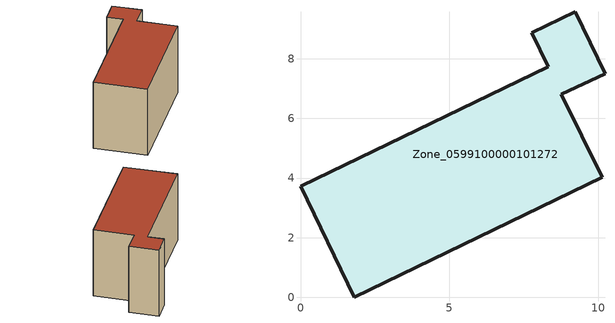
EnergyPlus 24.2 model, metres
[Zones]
Zone_0599100000101272
 floor ground (C_G): 8.31,7.74 7.77,8.87 9.22,9.58 10.22,7.5 8.76,6.82 10.13,4.02 1.81,0 0,3.73 z0
 wall outside (C_F): 1.81,0 10.13,4.02 8.76,6.82 10.22,7.5 9.22,9.58 7.77,8.87 8.31,7.74 0,3.73 1.81,0 z0:5.69
 roof outside (C_R): 8.31,7.74 0,3.73 1.81,0 10.13,4.02 8.76,6.82 10.22,7.5 9.22,9.58 7.77,8.87 z5.69
[BUILDING]
Pand.0599100000101272: North Axis=0; Terrain=City; Loads Convergence Tolerance Value=0.04; Temperature Convergence Tolerance Value=0.4; Solar Distribution=FullExterior; Maximum Number of Warmup Days=25; Minimum Number of Warmup Days=1
[Site:Location]
Rotterdam.The.Hague.AP_ZH_NLD Design_Conditions: Latitude=51.96; Longitude=4.45; Time Zone=1; Elevation=-4.5
[SITE:GROUNDTEMPERATURE:BUILDINGSURFACE]
18, 18, 18, 18, 18, 18, 18, 18, 18, 18, 18, 18
[MATERIAL] Thermal Absorptance=0.9; Solar Absorptance=0.7; Visible Absorptance=0.7
Name | Roughness | Thickness | Conductivity | Density | Specific Heat
G.TI.1946-1964 | MediumSmooth | 0.15 | 1 | 540 | 1210
F.TI.1946-1964 | Rough | 0.3 | 0.857143 | 1920 | 840
R.TI.1946-1964 | MediumRough | 0.2 | 0.277778 | 1500 | 1000
[CONSTRUCTION]
C_G: G.TI.1946-1964
C_F: F.TI.1946-1964
C_R: R.TI.1946-1964
[ZONE]
Zone_0599100000101272: Type=1; Multiplier=1; Ceiling Height=Autocalculate; Volume=Autocalculate; Floor Area=autocalculate; Part of Total Floor Area=Yes
[ZONEINFILTRATION:DESIGNFLOWRATE]
Infil_Zone_0599100000101272: Zone or ZoneList or Space or SpaceList=Zone_0599100000101272; Schedule=AlwaysOn; Design Flow Rate Calculation Method=Flow/Area; Flow Rate per Floor Area=0.003; Constant Term Coefficient=1; Temperature Term Coefficient=0; Velocity Term Coefficient=0; Velocity Squared Term Coefficient=0
[HVACTEMPLATE:ZONE:IDEALLOADSAIRSYSTEM]
Zone_0599100000101272: Maximum Heating Supply Air Temperature=50; Minimum Cooling Supply Air Temperature=13; Maximum Heating Supply Air Humidity Ratio=0.0156; Minimum Cooling Supply Air Humidity Ratio=0.0077; Heating Limit=NoLimit; Cooling Limit=NoLimit; Dehumidification Control Type=ConstantSensibleHeatRatio; Cooling Sensible Heat Ratio=0.7; Dehumidification Setpoint=60; Humidification Control Type=None; Humidification Setpoint=30; Outdoor Air Method=None; Outdoor Air Flow Rate per Person=0.00944; Outdoor Air Flow Rate per Zone Floor Area=0; Outdoor Air Flow Rate per Zone=0; Demand Controlled Ventilation Type=None; Outdoor Air Economizer Type=NoEconomizer; Heat Recovery Type=None; Sensible Heat Recovery Effectiveness=0.7; Latent Heat Recovery Effectiveness=0.65
[ZONECONTROL:THERMOSTAT]
ThermostatControl_Zone_0599100000101272: Zone or ZoneList=Zone_0599100000101272; Control Type Schedule=DualSetpointControlType; Control 1=Thermostat_Zone_0599100000101272; Temperature Difference Between Cutout And Setpoint=0
[THERMOSTATSETPOINT:DUALSETPOINT]
Thermostat_Zone_0599100000101272: Heating Setpoint Temperature Schedule=HeatingSetpoint_Zone_0599100000101272; Cooling Setpoint Temperature Schedule=CoolingSetpoint_Zone_0599100000101272
[SCHEDULE:COMPACT]
HeatingSetpoint_Zone_0599100000101272: Through: 12/31, For: AllDays, Until: 24:00, 21
CoolingSetpoint_Zone_0599100000101272: Through: 12/31, For: AllDays, Until: 24:00, 24
DualSetpointControlType: Through: 12/31, For: AllDays, Until: 24:00, 4
AlwaysOn: Through: 12/31, For: AllDays, Until: 24:00, 1
